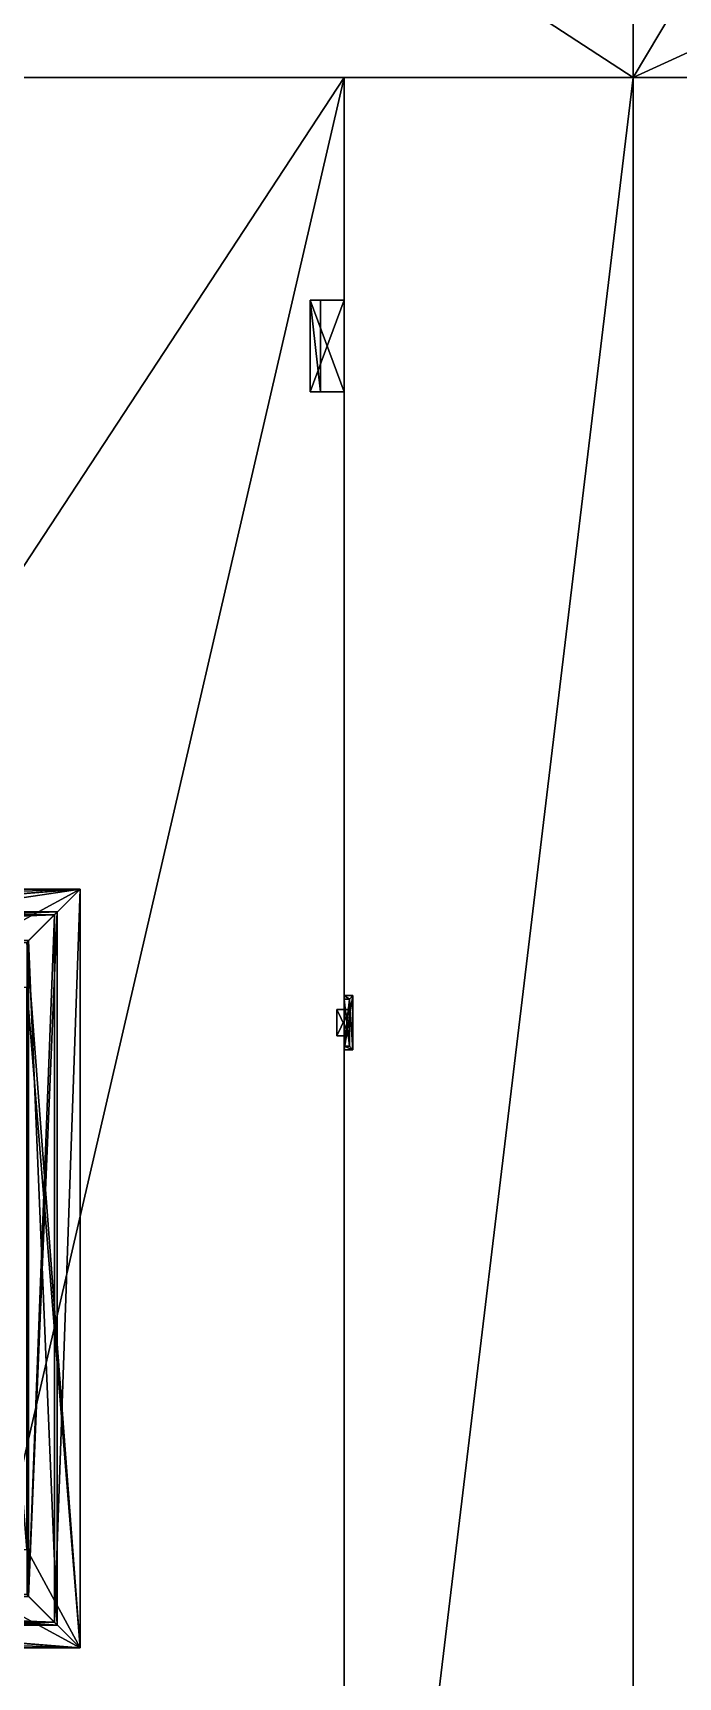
# Model space of a CAD drawing. Header units: metres. Extents: x -124 to 108, y 0 to 201.
# Drawn here: x 32.34 to 36.2, y 50.35 to 60.2 of the extents above; entities that cross this region are included whole.
import ezdxf

# ---------------------------------------------------------------- set-up
doc = ezdxf.new("R2010")
doc.units = ezdxf.units.M
doc.layers.get('0').update_dxf_attribs({"true_color": 0xff5454})

# ---------------------------------------------------------------- blocks, each defined once
blk = doc.blocks.new('window_ii')
for p, q in [((0.0206, 0.5271), (0.0206, 0.0698)), ((0.0206, 0.5271, 0.0318), (0.0206, 0.0698, 0.0318)), ((0.0206, 0.5271), (0.0206, 0.5271, 0.0318)), ((0.3032, 0.5271), (0.0206, 0.5271)), ((0.3032, 0.5271, 0.0318), (0.0206, 0.5271, 0.0318)), ((0.3032, 0.0698), (0.3032, 0.5271)), ((0.3032, 0.5271), (0.3032, 0.5271, 0.0318)), ((0.3032, 0.0698, 0.0318), (0.3032, 0.5271, 0.0318)), ((0.2411, 0.465, -0.0445), (0.0827, 0.465, -0.0445)), ((0.2411, 0.465, 0.0318), (0.0827, 0.465, 0.0318)), ((0.0827, 0.465, -0.0445), (0.0827, 0.465, 0.0318)), ((0.0827, 0.465, -0.0445), (0.0827, 0.1319, -0.0445)), ((0.0827, 0.465, 0.0318), (0.0827, 0.1319, 0.0318)), ((0.2411, 0.465, -0.0445), (0.2411, 0.465, 0.0318)), ((0.2411, 0.1319, -0.0445), (0.2411, 0.465, -0.0445)), ((0.2411, 0.1319, 0.0318), (0.2411, 0.465, 0.0318)), ((0.0827, 0.1319, -0.0445), (0.2411, 0.1319, -0.0445)), ((0.0827, 0.1319, -0.0445), (0.0827, 0.1319, 0.0318)), ((0.0827, 0.1319, 0.0318), (0.2411, 0.1319, 0.0318)), ((0.2411, 0.1319, -0.0445), (0.2411, 0.1319, 0.0318)), ((0, 0.0698), (0, 0.0698, 0.0524)), ((0, 0.0698, 0.0524), (0.3239, 0.0698, 0.0524)), ((0.0206, 0.0698), (0, 0.0698)), ((0, 0.0698), (0, 0)), ((0, 0.0698, 0.0524), (0, 0, 0.0524)), ((0, 0), (0, 0, 0.0524)), ((0, 0, 0.0524), (0.3239, 0, 0.0524)), ((0, 0), (0.3239, 0)), ((0.0206, 0.0698), (0.3032, 0.0698)), ((0.0206, 0.0698, 0.0318), (0.3032, 0.0698, 0.0318)), ((0.0206, 0.0698), (0.0206, 0.0698, 0.0318)), ((0.3032, 0.0698), (0.3032, 0.0698, 0.0318)), ((0.3032, 0.0698), (0.3239, 0.0698)), ((0.3239, 0.0698), (0.3239, 0.0698, 0.0524)), ((0.3239, 0.0698, 0.0524), (0.3239, 0, 0.0524)), ((0.3239, 0.0698), (0.3239, 0)), ((0.3239, 0), (0.3239, 0, 0.0524))]:
    blk.add_line(p, q)
at = {"color": 45, "true_color": 0xaa8f5f}
mesh = blk.add_polyface(dxfattribs=at)
corners = [(0.0206, 0.5271, 0.0318), (0.0206, 0.0698), (0.0206, 0.0698, 0.0318), (0.0206, 0.5271)]
mesh.append_faces([[corners[k] for k in face] for face in [(0, 1, 2), (1, 0, 3)]], dxfattribs={"vtx0": -1, "color": 45})
mesh = blk.add_polyface(dxfattribs=at)
corners = [(0.0206, 0.5271, 0.0318), (0.3032, 0.5271), (0.0206, 0.5271), (0.3032, 0.5271, 0.0318)]
mesh.append_faces([[corners[k] for k in face] for face in [(0, 1, 2), (1, 0, 3)]], dxfattribs={"vtx0": -1, "color": 45})
mesh = blk.add_polyface(dxfattribs=at)
corners = [(0.0206, 0.0698, 0.0318), (0.0827, 0.1319, 0.0318), (0.0206, 0.5271, 0.0318), (0.3032, 0.0698, 0.0318), (0.2411, 0.1319, 0.0318), (0.2411, 0.465, 0.0318), (0.0827, 0.465, 0.0318), (0.3032, 0.5271, 0.0318)]
mesh.append_faces([[corners[k] for k in face] for face in [(0, 1, 2), (1, 3, 4), (4, 3, 5), (2, 6, 7), (6, 2, 1), (7, 5, 3)]], dxfattribs={"vtx0": -1, "vtx1": -1, "color": 45})
mesh.append_faces([[corners[k] for k in face] for face in [(1, 0, 3), (7, 6, 5)]], dxfattribs={"vtx0": -1, "vtx2": -1, "color": 45})
mesh = blk.add_polyface(dxfattribs=at)
corners = [(0.3032, 0.5271), (0.3032, 0.0698, 0.0318), (0.3032, 0.0698), (0.3032, 0.5271, 0.0318)]
mesh.append_faces([[corners[k] for k in face] for face in [(0, 1, 2), (1, 0, 3)]], dxfattribs={"vtx0": -1, "color": 45})
mesh = blk.add_polyface(dxfattribs=at)
corners = [(0.2411, 0.465, 0.0318), (0.0827, 0.465, -0.0445), (0.2411, 0.465, -0.0445), (0.0827, 0.465, 0.0318)]
mesh.append_faces([[corners[k] for k in face] for face in [(0, 1, 2), (1, 0, 3)]], dxfattribs={"vtx0": -1, "color": 45})
mesh = blk.add_polyface(dxfattribs=at)
corners = [(0.0827, 0.465, -0.0445), (0.0827, 0.1319, 0.0318), (0.0827, 0.1319, -0.0445), (0.0827, 0.465, 0.0318)]
mesh.append_faces([[corners[k] for k in face] for face in [(0, 1, 2), (1, 0, 3)]], dxfattribs={"vtx0": -1, "color": 45})
at = {"color": 28, "true_color": 0x130f0a}
mesh = blk.add_polyface(dxfattribs=at)
corners = [(0.2411, 0.1319, -0.0445), (0.0827, 0.465, -0.0445), (0.0827, 0.1319, -0.0445), (0.2411, 0.465, -0.0445)]
mesh.append_faces([[corners[k] for k in face] for face in [(0, 1, 2), (1, 0, 3)]], dxfattribs={"vtx0": -1, "color": 28})
at = {"color": 45, "true_color": 0xaa8f5f}
mesh = blk.add_polyface(dxfattribs=at)
corners = [(0.2411, 0.465, 0.0318), (0.2411, 0.1319, -0.0445), (0.2411, 0.1319, 0.0318), (0.2411, 0.465, -0.0445)]
mesh.append_faces([[corners[k] for k in face] for face in [(0, 1, 2), (1, 0, 3)]], dxfattribs={"vtx0": -1, "color": 45})
mesh = blk.add_polyface(dxfattribs=at)
corners = [(0.0827, 0.1319, 0.0318), (0.2411, 0.1319, -0.0445), (0.0827, 0.1319, -0.0445), (0.2411, 0.1319, 0.0318)]
mesh.append_faces([[corners[k] for k in face] for face in [(0, 1, 2), (1, 0, 3)]], dxfattribs={"vtx0": -1, "color": 45})
mesh = blk.add_polyface(dxfattribs=at)
corners = [(0, 0.0698, 0.0524), (0.0206, 0.0698), (0, 0.0698), (0.0206, 0.0698, 0.0318), (0.3032, 0.0698, 0.0318), (0.3239, 0.0698), (0.3032, 0.0698), (0.3239, 0.0698, 0.0524)]
mesh.append_faces([[corners[k] for k in face] for face in [(0, 1, 2), (4, 5, 6)]], dxfattribs={"vtx0": -1, "color": 45})
mesh.append_faces([[corners[k] for k in face] for face in [(1, 0, 3), (3, 0, 4), (5, 4, 7), (7, 4, 0)]], dxfattribs={"vtx0": -1, "vtx1": -1, "color": 45})
mesh = blk.add_polyface(dxfattribs=at)
corners = [(0, 0.0698, 0.0524), (0, 0), (0, 0, 0.0524), (0, 0.0698)]
mesh.append_faces([[corners[k] for k in face] for face in [(0, 1, 2), (1, 0, 3)]], dxfattribs={"vtx0": -1, "color": 45})
mesh = blk.add_polyface(dxfattribs=at)
corners = [(0.3239, 0, 0.0524), (0, 0.0698, 0.0524), (0, 0, 0.0524), (0.3239, 0.0698, 0.0524)]
mesh.append_faces([[corners[k] for k in face] for face in [(0, 1, 2), (1, 0, 3)]], dxfattribs={"vtx0": -1, "color": 45})
mesh = blk.add_polyface(dxfattribs=at)
corners = [(0.3239, 0), (0, 0.0698), (0, 0), (0.0206, 0.0698), (0.3032, 0.0698), (0.3239, 0.0698)]
mesh.append_faces([[corners[k] for k in face] for face in [(0, 1, 2), (4, 0, 5)]], dxfattribs={"vtx0": -1, "color": 45})
mesh.append_faces([[corners[k] for k in face] for face in [(1, 0, 3), (3, 0, 4)]], dxfattribs={"vtx0": -1, "vtx1": -1, "color": 45})
mesh = blk.add_polyface(dxfattribs=at)
corners = [(0.3239, 0, 0.0524), (0, 0), (0.3239, 0), (0, 0, 0.0524)]
mesh.append_faces([[corners[k] for k in face] for face in [(0, 1, 2), (1, 0, 3)]], dxfattribs={"vtx0": -1, "color": 45})
mesh = blk.add_polyface(dxfattribs=at)
corners = [(0.3032, 0.0698, 0.0318), (0.0206, 0.0698), (0.3032, 0.0698), (0.0206, 0.0698, 0.0318)]
mesh.append_faces([[corners[k] for k in face] for face in [(0, 1, 2), (1, 0, 3)]], dxfattribs={"vtx0": -1, "color": 45})
mesh = blk.add_polyface(dxfattribs=at)
corners = [(0.3239, 0.0698), (0.3239, 0, 0.0524), (0.3239, 0), (0.3239, 0.0698, 0.0524)]
mesh.append_faces([[corners[k] for k in face] for face in [(0, 1, 2), (1, 0, 3)]], dxfattribs={"vtx0": -1, "color": 45})
blk = doc.blocks.new('tower')
at = {"color": 35, "true_color": 0x927150}
for p, q in [((0, 4.5471, 9.8933), (4.5471, 4.5471, 9.8933)), ((0, 4.5471, 9.7028), (4.5471, 4.5471, 9.7028)), ((4.5471, 4.5471, 9.7028), (4.5471, 0, 9.7028)), ((4.5471, 4.5471, 9.8933), (4.5471, 4.5471, 9.7028)), ((4.5471, 4.5471, 9.8933), (4.5471, 0, 9.8933)), ((0.1368, 4.4103, 8.6068), (4.4103, 4.4103, 8.6068)), ((4.4103, 4.4103, 8.7783), (0.1368, 4.4103, 8.7783)), ((0.1541, 4.393, 9.7028), (4.393, 4.393, 9.7028)), ((0.1541, 4.393, 9.5487), (4.393, 4.393, 9.5487)), ((4.393, 4.393, 9.7028), (4.393, 0.1541, 9.7028)), ((4.393, 4.393, 9.7028), (4.393, 4.393, 9.5487)), ((4.393, 4.393, 9.5487), (4.393, 0.1541, 9.5487)), ((4.4103, 0.1368, 8.7783), (4.4103, 4.4103, 8.7783)), ((4.4103, 4.4103, 8.7783), (4.4103, 4.4103, 8.6068)), ((4.4103, 4.4103, 8.6068), (4.4103, 0.1368, 8.6068)), ((4.4103, 0.1368, 8.6068), (0.1368, 0.1368, 8.6068)), ((0.1368, 0.1368, 8.7783), (4.4103, 0.1368, 8.7783)), ((4.393, 0.1541, 9.5487), (0.1541, 0.1541, 9.5487)), ((4.393, 0.1541, 9.7028), (0.1541, 0.1541, 9.7028)), ((4.393, 0.1541, 9.5487), (4.393, 0.1541, 9.7028)), ((4.4103, 0.1368, 8.6068), (4.4103, 0.1368, 8.7783)), ((4.5471, 0, 9.7028), (0, 0, 9.7028)), ((4.5471, 0, 9.8933), (0, 0, 9.8933)), ((4.5471, 0, 9.7028), (4.5471, 0, 9.8933))]:
    blk.add_line(p, q, dxfattribs=at)
at = {"color": 45, "true_color": 0xaa8f5f}
mesh = blk.add_polyface(dxfattribs=at)
corners = [(0, 4.5471, 9.7028), (0.1541, 4.393, 9.7028), (0, 0, 9.7028), (4.5471, 4.5471, 9.7028), (4.393, 4.393, 9.7028), (4.393, 0.1541, 9.7028), (0.1541, 0.1541, 9.7028), (4.5471, 0, 9.7028)]
mesh.append_faces([[corners[k] for k in face] for face in [(0, 1, 2), (1, 3, 4), (4, 3, 5), (2, 6, 7), (6, 2, 1), (7, 5, 3)]], dxfattribs={"vtx0": -1, "vtx1": -1, "color": 45})
mesh.append_faces([[corners[k] for k in face] for face in [(1, 0, 3), (7, 6, 5)]], dxfattribs={"vtx0": -1, "vtx2": -1, "color": 45})
at = {"color": 35, "true_color": 0x927150}
mesh = blk.add_polyface(dxfattribs=at)
corners = [(0, 4.5471, 9.8933), (4.5471, 4.5471, 9.7028), (0, 4.5471, 9.7028), (4.5471, 4.5471, 9.8933)]
mesh.append_faces([[corners[k] for k in face] for face in [(0, 1, 2), (1, 0, 3)]], dxfattribs={"vtx0": -1, "color": 35})
at = {"color": 45, "true_color": 0xaa8f5f}
mesh = blk.add_polyface(dxfattribs=at)
corners = [(3.9577, 3.9577, 9.8933), (3.9577, 4.2276, 9.8933), (0.5894, 3.9577, 9.8933), (0, 0, 9.8933), (0.3195, 0.3195, 9.8933), (0, 4.5471, 9.8933), (4.5471, 0, 9.8933), (0.5894, 0.3195, 9.8933), (3.9577, 0.3195, 9.8933), (4.2276, 0.3195, 9.8933), (4.2276, 0.5894, 9.8933), (4.2276, 3.9577, 9.8933), (4.2276, 4.2276, 9.8933), (0.3195, 4.2276, 9.8933), (4.5471, 4.5471, 9.8933), (0.3195, 0.5894, 9.8933), (0.3195, 3.9577, 9.8933), (0.5894, 4.2276, 9.8933), (3.9577, 0.5894, 9.8933), (0.5894, 0.5894, 9.8933)]
mesh.append_faces([[corners[k] for k in face] for face in [(10, 0, 18), (7, 18, 19), (16, 19, 2)]], dxfattribs={"vtx0": -1, "color": 45})
mesh.append_faces([[corners[k] for k in face] for face in [(3, 4, 5), (4, 6, 7), (8, 6, 9), (9, 6, 10), (11, 6, 12), (5, 13, 14), (13, 15, 16), (14, 12, 6), (0, 10, 11), (18, 7, 8), (19, 16, 15)]], dxfattribs={"vtx0": -1, "vtx1": -1, "color": 45})
mesh.append_faces([[corners[k] for k in face] for face in [(7, 6, 8), (10, 6, 11), (13, 5, 4), (14, 2, 1)]], dxfattribs={"vtx0": -1, "vtx1": -1, "vtx2": -1, "color": 45})
mesh.append_faces([[corners[k] for k in face] for face in [(4, 3, 6), (13, 4, 15), (14, 13, 17), (14, 17, 2), (14, 1, 12)]], dxfattribs={"vtx0": -1, "vtx2": -1, "color": 45})
mesh.append_faces([[corners[k] for k in face] for face in [(0, 1, 2)]], dxfattribs={"vtx1": -1, "color": 45})
at = {"color": 35, "true_color": 0x927150}
mesh = blk.add_polyface(dxfattribs=at)
corners = [(4.5471, 4.5471, 9.7028), (4.5471, 0, 9.8933), (4.5471, 0, 9.7028), (4.5471, 4.5471, 9.8933)]
mesh.append_faces([[corners[k] for k in face] for face in [(0, 1, 2), (1, 0, 3)]], dxfattribs={"vtx0": -1, "color": 35})
at = {"color": 45, "true_color": 0xaa8f5f}
mesh = blk.add_polyface(dxfattribs=at)
corners = [(0.1368, 0.1368, 8.7783), (0.3082, 0.3082, 8.7783), (0.1368, 4.4103, 8.7783), (4.4103, 0.1368, 8.7783), (4.2389, 0.3082, 8.7783), (4.2389, 4.2389, 8.7783), (0.3082, 4.2389, 8.7783), (4.4103, 4.4103, 8.7783)]
mesh.append_faces([[corners[k] for k in face] for face in [(0, 1, 2), (1, 3, 4), (4, 3, 5), (2, 6, 7), (6, 2, 1), (7, 5, 3)]], dxfattribs={"vtx0": -1, "vtx1": -1, "color": 45})
mesh.append_faces([[corners[k] for k in face] for face in [(1, 0, 3), (7, 6, 5)]], dxfattribs={"vtx0": -1, "vtx2": -1, "color": 45})
at = {"color": 35, "true_color": 0x927150}
mesh = blk.add_polyface(dxfattribs=at)
corners = [(0.1368, 4.4103, 8.7783), (4.4103, 4.4103, 8.6068), (0.1368, 4.4103, 8.6068), (4.4103, 4.4103, 8.7783)]
mesh.append_faces([[corners[k] for k in face] for face in [(0, 1, 2), (1, 0, 3)]], dxfattribs={"vtx0": -1, "color": 35})
at = {"color": 45, "true_color": 0xaa8f5f}
mesh = blk.add_polyface(dxfattribs=at)
corners = [(0.1368, 4.4103, 8.6068), (0.3082, 4.2389, 8.6068), (0.1368, 0.1368, 8.6068), (4.4103, 4.4103, 8.6068), (4.2389, 4.2389, 8.6068), (4.2389, 0.3082, 8.6068), (0.3082, 0.3082, 8.6068), (4.4103, 0.1368, 8.6068), (2.2736, 0.3082, 8.6068)]
mesh.append_faces([[corners[k] for k in face] for face in [(0, 1, 2), (1, 3, 4), (4, 3, 5), (2, 6, 7), (6, 2, 1), (7, 5, 3)]], dxfattribs={"vtx0": -1, "vtx1": -1, "color": 45})
mesh.append_faces([[corners[k] for k in face] for face in [(1, 0, 3), (7, 6, 8), (7, 8, 5)]], dxfattribs={"vtx0": -1, "vtx2": -1, "color": 45})
mesh = blk.add_polyface(dxfattribs=at)
corners = [(0.1541, 4.393, 9.5487), (0.3082, 4.2389, 9.5487), (0.1541, 0.1541, 9.5487), (4.393, 4.393, 9.5487), (4.2389, 4.2389, 9.5487), (4.2389, 0.3082, 9.5487), (0.3082, 0.3082, 9.5487), (4.393, 0.1541, 9.5487)]
mesh.append_faces([[corners[k] for k in face] for face in [(0, 1, 2), (1, 3, 4), (4, 3, 5), (2, 6, 7), (6, 2, 1), (7, 5, 3)]], dxfattribs={"vtx0": -1, "vtx1": -1, "color": 45})
mesh.append_faces([[corners[k] for k in face] for face in [(1, 0, 3), (7, 6, 5)]], dxfattribs={"vtx0": -1, "vtx2": -1, "color": 45})
at = {"color": 35, "true_color": 0x927150}
mesh = blk.add_polyface(dxfattribs=at)
corners = [(0.1541, 4.393, 9.7028), (4.393, 4.393, 9.5487), (0.1541, 4.393, 9.5487), (4.393, 4.393, 9.7028)]
mesh.append_faces([[corners[k] for k in face] for face in [(0, 1, 2), (1, 0, 3)]], dxfattribs={"vtx0": -1, "color": 35})
mesh = blk.add_polyface(dxfattribs=at)
corners = [(4.393, 4.393, 9.5487), (4.393, 0.1541, 9.7028), (4.393, 0.1541, 9.5487), (4.393, 4.393, 9.7028)]
mesh.append_faces([[corners[k] for k in face] for face in [(0, 1, 2), (1, 0, 3)]], dxfattribs={"vtx0": -1, "color": 35})
mesh = blk.add_polyface(dxfattribs=at)
corners = [(4.4103, 4.4103, 8.6068), (4.4103, 0.1368, 8.7783), (4.4103, 0.1368, 8.6068), (4.4103, 4.4103, 8.7783)]
mesh.append_faces([[corners[k] for k in face] for face in [(0, 1, 2), (1, 0, 3)]], dxfattribs={"vtx0": -1, "color": 35})
mesh = blk.add_polyface(dxfattribs=at)
corners = [(4.4103, 0.1368, 8.7783), (0.1368, 0.1368, 8.6068), (4.4103, 0.1368, 8.6068), (0.1368, 0.1368, 8.7783)]
mesh.append_faces([[corners[k] for k in face] for face in [(0, 1, 2), (1, 0, 3)]], dxfattribs={"vtx0": -1, "color": 35})
mesh = blk.add_polyface(dxfattribs=at)
corners = [(4.393, 0.1541, 9.7028), (0.1541, 0.1541, 9.5487), (4.393, 0.1541, 9.5487), (0.1541, 0.1541, 9.7028)]
mesh.append_faces([[corners[k] for k in face] for face in [(0, 1, 2), (1, 0, 3)]], dxfattribs={"vtx0": -1, "color": 35})
mesh = blk.add_polyface(dxfattribs=at)
corners = [(4.5471, 0, 9.8933), (0, 0, 9.7028), (4.5471, 0, 9.7028), (0, 0, 9.8933)]
mesh.append_faces([[corners[k] for k in face] for face in [(0, 1, 2), (1, 0, 3)]], dxfattribs={"vtx0": -1, "color": 35})
blk = doc.blocks.new('winBasic')
for p, q in [((0.5477, 0.8862), (0, 0.8862)), ((0, 0.8862), (0, 0.8862, -0.2048)), ((0.5477, 0.8862, -0.2048), (0, 0.8862, -0.2048)), ((0, 0.8862, -0.2048), (0, 0.5162, -0.2048)), ((0, 0.8862), (0, 0)), ((0.5477, 0.8862), (0.5477, 0.8862, -0.2048)), ((0.5477, 0), (0.5477, 0.8862)), ((0.5477, 0.5162, -0.2048), (0.5477, 0.8862, -0.2048)), ((0, 0.5162, -0.2048), (0.5477, 0.5162, -0.2048)), ((0, 0.4543, -0.1429), (0.5477, 0.4543, -0.1429)), ((0, 0.3924, -0.2048), (0, 0, -0.2048)), ((0, 0.3924, -0.2048), (0.5477, 0.3924, -0.2048)), ((0.5477, 0, -0.2048), (0.5477, 0.3924, -0.2048)), ((0, 0), (0.5477, 0)), ((0, 0), (0, 0, -0.2048)), ((0.5477, 0), (0.5477, 0, -0.2048)), ((0, 0, -0.2048), (0.5477, 0, -0.2048))]:
    blk.add_line(p, q)
at = {"extrusion": (-1, 0, 1.34871e-19)}
blk.add_arc((-0.4543, -0.2048), 0.0619, 0, 180, dxfattribs=at)
at = {"extrusion": (-1, -1.2581e-32, 1.34871e-19)}
blk.add_arc((-0.4543, -0.2048, -0.5477), 0.0619, 360, 180, dxfattribs=at)
at = {"color": 45, "true_color": 0x9b7d59}
mesh = blk.add_polyface(dxfattribs=at)
corners = [(0.5477, 0.8862), (0, 0.8862, -0.2048), (0.5477, 0.8862, -0.2048), (0, 0.8862)]
mesh.append_faces([[corners[k] for k in face] for face in [(0, 1, 2), (1, 0, 3)]], dxfattribs={"vtx0": -1, "color": 45})
mesh = blk.add_polyface(dxfattribs=at)
corners = [(0, 0.3924, -0.2048), (0, 0), (0, 0, -0.2048), (0, 0.4543, -0.1429), (0, 0.8862), (0, 0.5162, -0.2048), (0, 0.8862, -0.2048)]
mesh.append_faces([[corners[k] for k in face] for face in [(0, 1, 2), (4, 5, 6)]], dxfattribs={"vtx0": -1, "color": 45})
mesh.append_faces([[corners[k] for k in face] for face in [(1, 3, 4)]], dxfattribs={"vtx0": -1, "vtx1": -1, "color": 45})
mesh.append_faces([[corners[k] for k in face] for face in [(1, 0, 3), (4, 3, 5)]], dxfattribs={"vtx0": -1, "vtx2": -1, "color": 45})
at = {"color": 18, "true_color": 0x000000}
mesh = blk.add_polyface(dxfattribs=at)
corners = [(0, 0.5162, -0.2048), (0.5477, 0.8862, -0.2048), (0, 0.8862, -0.2048), (0.5477, 0.5162, -0.2048)]
mesh.append_faces([[corners[k] for k in face] for face in [(0, 1, 2), (1, 0, 3)]], dxfattribs={"vtx0": -1, "color": 18})
at = {"color": 45, "true_color": 0x9b7d59}
mesh = blk.add_polyface(dxfattribs=at)
corners = [(0.5477, 0), (0.5477, 0.3924, -0.2048), (0.5477, 0, -0.2048), (0.5477, 0.4543, -0.1429), (0.5477, 0.8862), (0.5477, 0.5162, -0.2048), (0.5477, 0.8862, -0.2048)]
mesh.append_faces([[corners[k] for k in face] for face in [(0, 1, 2), (5, 4, 6)]], dxfattribs={"vtx0": -1, "color": 45})
mesh.append_faces([[corners[k] for k in face] for face in [(1, 0, 3), (3, 4, 5)]], dxfattribs={"vtx0": -1, "vtx1": -1, "color": 45})
mesh.append_faces([[corners[k] for k in face] for face in [(3, 0, 4)]], dxfattribs={"vtx0": -1, "vtx2": -1, "color": 45})
at = {"color": 37, "true_color": 0x7b6641}
mesh = blk.add_polyface(dxfattribs=at)
corners = [(0, 0.4543, -0.1429), (0.5477, 0.5162, -0.2048), (0, 0.5162, -0.2048), (0.5477, 0.4543, -0.1429)]
mesh.append_faces([[corners[k] for k in face] for face in [(0, 1, 2), (1, 0, 3)]], dxfattribs={"vtx0": -1, "color": 37})
mesh = blk.add_polyface(dxfattribs=at)
corners = [(0.5477, 0.3924, -0.2048), (0, 0.4543, -0.1429), (0, 0.3924, -0.2048), (0.5477, 0.4543, -0.1429)]
mesh.append_faces([[corners[k] for k in face] for face in [(0, 1, 2), (1, 0, 3)]], dxfattribs={"vtx0": -1, "color": 37})
at = {"color": 18, "true_color": 0x000000}
mesh = blk.add_polyface(dxfattribs=at)
corners = [(0.5477, 0, -0.2048), (0, 0.3924, -0.2048), (0, 0, -0.2048), (0.5477, 0.3924, -0.2048)]
mesh.append_faces([[corners[k] for k in face] for face in [(0, 1, 2), (1, 0, 3)]], dxfattribs={"vtx0": -1, "color": 18})
at = {"color": 45, "true_color": 0x9b7d59}
mesh = blk.add_polyface(dxfattribs=at)
corners = [(0, 0), (0.5477, 0, -0.2048), (0, 0, -0.2048), (0.5477, 0)]
mesh.append_faces([[corners[k] for k in face] for face in [(0, 1, 2), (1, 0, 3)]], dxfattribs={"vtx0": -1, "color": 45})
blk = doc.blocks.new('Component_1')
for p, q in [((35.9315, 66.4607), (35.9315, 59.9298)), ((35.9315, 66.4607, 20.2946), (35.9315, 59.9298, 20.2946)), ((35.9315, 59.9298, 20.2946), (24.7682, 59.9298, 20.2946)), ((34.2011, 59.9298, 15.5146), (24.7682, 59.9298, 15.5146)), ((35.9315, 59.9298, 13.2509), (34.2011, 59.9298, 13.2509)), ((34.2011, 45.5423, 13.2509), (34.2011, 59.9298, 13.2509)), ((35.9315, 59.9298, 15.5146), (34.2011, 59.9298, 15.5146)), ((34.2011, 45.5423, 15.5146), (34.2011, 59.9298, 15.5146)), ((34.2011, 59.9298, 13.2509), (34.2011, 59.9298, 15.5146)), ((35.9315, 59.9298), (71.2137, 59.9298)), ((35.9315, 59.9298, 13.2509), (71.2137, 59.9298, 13.2509)), ((35.9315, 59.9298), (35.9315, 47.1726)), ((35.9315, 59.9298), (35.9315, 59.9298, 13.2509)), ((35.9315, 59.9298, 13.2509), (35.9315, 59.9298, 15.5146)), ((35.9315, 59.9298, 15.5146), (35.9315, 59.9298, 20.2946))]:
    blk.add_line(p, q)
at = {"extrusion": (1, 0, 0)}
for name, p in [('winBasic', (58.0479, 13.9463, 34.2011)), ('window_ii', (54.1049, 14.0974, 34.2011))]:
    blk.add_blockref(name, p, dxfattribs=at)
blk.add_blockref('tower', (28.0722, 50.5202, 15.5146))
mesh = blk.add_polyface()
corners = [(98.8638, 30.9094), (89.7246, 8.9741), (87.5479, 30.9094), (96.8166, 14.0938), (98.4961, 14.0938), (98.4961, 12.4142), (96.8166, 12.4142), (101.2657, 8.9741), (98.8638, 23.1046), (101.2657, 23.1046), (-20.4883, 200.884), (-36.2436, 166.56), (-36.2436, 200.884), (-62.7983, 120.0462), (-62.7983, 166.56), (-62.7983, 96.8369), (-62.7983, 69.0721), (28.0829, 69.0721), (-20.4883, 166.56), (4.4317, 132.3), (4.4317, 166.56), (28.0829, 132.3), (28.0829, 88.4306), (52.9352, 88.4306), (28.0829, 66.4607), (35.9315, 66.4607), (35.9315, 59.9298), (58.5118, 70.2663), (71.2137, 59.9298), (58.5118, 82.925), (78.994, 70.2663), (71.2137, 47.1726), (86.7108, 98.9359), (52.9352, 98.9359), (78.994, 82.925), (35.9315, 45.5423), (35.9315, 47.1726), (35.9315, 32.3853), (35.9315, 12.8996), (56.2283, 30.6197), (71.0143, 30.6197), (71.0143, 7.874), (89.7246, 7.874), (86.7108, 60.8021), (87.5479, 60.8021), (29.1243, 8.345), (29.1243, 12.8996), (56.2283, 8.345), (30.8642, 32.3853), (30.8642, 45.5423), (-93.4757, 160.2962), (-109.8283, 96.8369), (-109.8283, 160.2962), (-93.4757, 120.0462)]
mesh.append_faces([[corners[k] for k in face] for face in [(7, 8, 9), (10, 11, 12), (11, 13, 14), (19, 18, 20), (32, 23, 33), (31, 35, 36), (2, 43, 44), (38, 45, 46), (35, 48, 49), (50, 51, 52)]], dxfattribs={"vtx0": -1})
mesh.append_faces([[corners[k] for k in face] for face in [(0, 1, 2), (3, 0, 4), (4, 0, 5), (1, 6, 7), (6, 1, 3), (8, 5, 0), (15, 11, 16), (16, 11, 17), (18, 11, 10), (17, 23, 24), (24, 23, 25), (25, 23, 26), (26, 27, 28), (27, 23, 29), (28, 30, 31), (29, 32, 34), (34, 32, 30), (37, 31, 38), (39, 31, 40), (40, 31, 41), (41, 31, 42), (43, 30, 32), (42, 2, 1), (45, 38, 47), (47, 38, 39), (48, 35, 37), (51, 53, 15)]], dxfattribs={"vtx0": -1, "vtx1": -1})
mesh.append_faces([[corners[k] for k in face] for face in [(1, 0, 3), (7, 5, 8), (13, 11, 15), (17, 11, 18), (17, 18, 19), (26, 23, 27), (23, 32, 29), (35, 31, 37), (38, 31, 39), (42, 31, 30), (42, 30, 2), (2, 30, 43)]], dxfattribs={"vtx0": -1, "vtx1": -1, "vtx2": -1})
mesh.append_faces([[corners[k] for k in face] for face in [(7, 6, 5), (17, 19, 21), (17, 21, 22), (17, 22, 23), (28, 27, 30), (51, 50, 53), (15, 53, 13)]], dxfattribs={"vtx0": -1, "vtx2": -1})
mesh = blk.add_polyface()
corners = [(-62.7983, 69.0721, 20.2946), (-123.7525, 32.3853, 20.2946), (-123.7525, 69.0721, 20.2946), (20.2343, 32.3853, 20.2946), (25.908, 69.0721, 20.2946), (24.7682, 59.9298, 20.2946), (25.908, 66.4607, 20.2946), (35.9315, 59.9298, 20.2946), (35.9315, 66.4607, 20.2946), (24.7682, 45.5423, 20.2946), (30.8642, 32.3853, 20.2946), (30.8642, 45.5423, 20.2946)]
mesh.append_faces([[corners[k] for k in face] for face in [(0, 1, 2), (7, 6, 8), (10, 9, 11)]], dxfattribs={"vtx0": -1})
mesh.append_faces([[corners[k] for k in face] for face in [(1, 0, 3), (5, 6, 7), (3, 9, 10), (9, 3, 5)]], dxfattribs={"vtx0": -1, "vtx1": -1})
mesh.append_faces([[corners[k] for k in face] for face in [(3, 4, 5)]], dxfattribs={"vtx0": -1, "vtx1": -1, "vtx2": -1})
mesh.append_faces([[corners[k] for k in face] for face in [(3, 0, 4), (5, 4, 6)]], dxfattribs={"vtx0": -1, "vtx2": -1})
mesh = blk.add_polyface()
corners = [(35.9315, 66.4607, 20.2946), (35.9315, 59.9298, 15.5146), (35.9315, 59.9298, 20.2946), (35.9315, 59.9298, 13.2509), (35.9315, 59.9298), (35.9315, 62.6979, 2.2928), (35.9315, 63.6707, 2.2928), (35.9315, 63.6707), (35.9315, 66.4607), (35.9315, 62.6979)]
mesh.append_faces([[corners[k] for k in face] for face in [(0, 1, 2), (7, 0, 8)]], dxfattribs={"vtx0": -1})
mesh.append_faces([[corners[k] for k in face] for face in [(1, 0, 3), (3, 0, 4), (5, 0, 6), (6, 0, 7)]], dxfattribs={"vtx0": -1, "vtx1": -1})
mesh.append_faces([[corners[k] for k in face] for face in [(4, 0, 5)]], dxfattribs={"vtx0": -1, "vtx1": -1, "vtx2": -1})
mesh.append_faces([[corners[k] for k in face] for face in [(9, 4, 5)]], dxfattribs={"vtx1": -1})
mesh = blk.add_polyface()
corners = [(24.7682, 59.9298, 20.2946), (34.2011, 59.9298, 15.5146), (24.7682, 59.9298, 15.5146), (35.9315, 59.9298, 15.5146), (35.9315, 59.9298, 20.2946)]
mesh.append_faces([[corners[k] for k in face] for face in [(0, 1, 2), (3, 0, 4)]], dxfattribs={"vtx0": -1})
mesh.append_faces([[corners[k] for k in face] for face in [(1, 0, 3)]], dxfattribs={"vtx0": -1, "vtx1": -1})
mesh = blk.add_polyface()
corners = [(34.2011, 59.9298, 15.5146), (24.7682, 45.5423, 15.5146), (24.7682, 59.9298, 15.5146), (30.8642, 45.5423, 15.5146), (34.2011, 45.5423, 15.5146)]
mesh.append_faces([[corners[k] for k in face] for face in [(0, 1, 2), (3, 0, 4)]], dxfattribs={"vtx0": -1})
mesh.append_faces([[corners[k] for k in face] for face in [(1, 0, 3)]], dxfattribs={"vtx0": -1, "vtx1": -1})
mesh = blk.add_polyface()
corners = [(71.2137, 59.9298, 13.2509), (35.9315, 47.1726, 13.2509), (35.9315, 59.9298, 13.2509), (71.2137, 47.1726, 13.2509), (34.2011, 45.5423, 13.2509), (34.2011, 59.9298, 13.2509), (35.9315, 45.5423, 13.2509)]
mesh.append_faces([[corners[k] for k in face] for face in [(1, 0, 3), (2, 4, 5)]], dxfattribs={"vtx0": -1})
mesh.append_faces([[corners[k] for k in face] for face in [(0, 1, 2), (4, 2, 6), (6, 2, 1)]], dxfattribs={"vtx0": -1, "vtx1": -1})
mesh = blk.add_polyface()
corners = [(34.2011, 45.5423, 15.5146), (34.2011, 47.9425, 14.7509), (34.2011, 45.5423, 13.2509), (34.2011, 59.9298, 15.5146), (34.2011, 48.4902, 14.7509), (34.2011, 48.4902, 13.8647), (34.2011, 54.1255, 14.6244), (34.2011, 54.1049, 14.1672), (34.2011, 54.4081, 14.6244), (34.2011, 54.4081, 14.1672), (34.2011, 54.4287, 14.1672), (34.2011, 54.4287, 14.0974), (34.2011, 58.0479, 14.8324), (34.2011, 58.5956, 14.8324), (34.2011, 58.5956, 13.9463), (34.2011, 47.9425, 13.8647), (34.2011, 59.9298, 13.2509), (34.2011, 54.1049, 14.0974), (34.2011, 58.0479, 13.9463), (34.2011, 54.1255, 14.1672)]
mesh.append_faces([[corners[k] for k in face] for face in [(0, 1, 2), (1, 3, 4), (4, 3, 5), (6, 3, 8), (8, 3, 9), (9, 3, 10), (10, 3, 11), (12, 3, 13), (13, 3, 14), (2, 15, 16), (15, 2, 1), (17, 5, 7), (18, 11, 12), (16, 14, 3)]], dxfattribs={"vtx0": -1, "vtx1": -1})
mesh.append_faces([[corners[k] for k in face] for face in [(5, 3, 6), (5, 6, 7), (11, 3, 12), (16, 5, 17), (16, 11, 18)]], dxfattribs={"vtx0": -1, "vtx1": -1, "vtx2": -1})
mesh.append_faces([[corners[k] for k in face] for face in [(1, 0, 3), (16, 15, 5), (16, 17, 11), (16, 18, 14)]], dxfattribs={"vtx0": -1, "vtx2": -1})
mesh.append_faces([[corners[k] for k in face] for face in [(19, 7, 6)]], dxfattribs={"vtx1": -1})
mesh = blk.add_polyface()
corners = [(34.2011, 59.9298, 15.5146), (35.9315, 59.9298, 13.2509), (34.2011, 59.9298, 13.2509), (35.9315, 59.9298, 15.5146)]
mesh.append_faces([[corners[k] for k in face] for face in [(0, 1, 2), (1, 0, 3)]], dxfattribs={"vtx0": -1})
mesh = blk.add_polyface()
corners = [(71.2137, 59.9298), (35.9315, 47.1726), (35.9315, 59.9298), (71.2137, 47.1726)]
mesh.append_faces([[corners[k] for k in face] for face in [(0, 1, 2), (1, 0, 3)]], dxfattribs={"vtx0": -1})
mesh = blk.add_polyface()
corners = [(71.2137, 59.9298, 13.2509), (61.3356, 59.9298), (71.2137, 59.9298), (61.3356, 59.9298, 1.962), (61.3356, 59.9298, 2.0383), (60.5579, 59.9298, 2.0383), (50.6868, 59.9298, 2.2928), (49.7141, 59.9298, 2.2928), (35.9315, 59.9298), (49.7141, 59.9298), (35.9315, 59.9298, 13.2509), (60.5579, 59.9298, 1.962), (50.6868, 59.9298), (60.5579, 59.9298)]
mesh.append_faces([[corners[k] for k in face] for face in [(0, 1, 2), (7, 8, 9), (11, 12, 13)]], dxfattribs={"vtx0": -1})
mesh.append_faces([[corners[k] for k in face] for face in [(1, 0, 3), (3, 0, 4), (4, 0, 5), (6, 0, 7), (8, 7, 10), (10, 7, 0), (12, 11, 6)]], dxfattribs={"vtx0": -1, "vtx1": -1})
mesh.append_faces([[corners[k] for k in face] for face in [(5, 0, 6)]], dxfattribs={"vtx0": -1, "vtx1": -1, "vtx2": -1})
mesh.append_faces([[corners[k] for k in face] for face in [(6, 11, 5)]], dxfattribs={"vtx0": -1, "vtx2": -1})

msp = doc.modelspace()

# ---------------------------------------------------------------- block references
msp.add_blockref('Component_1', (0, 0))

doc.saveas('drawing.dxf')
